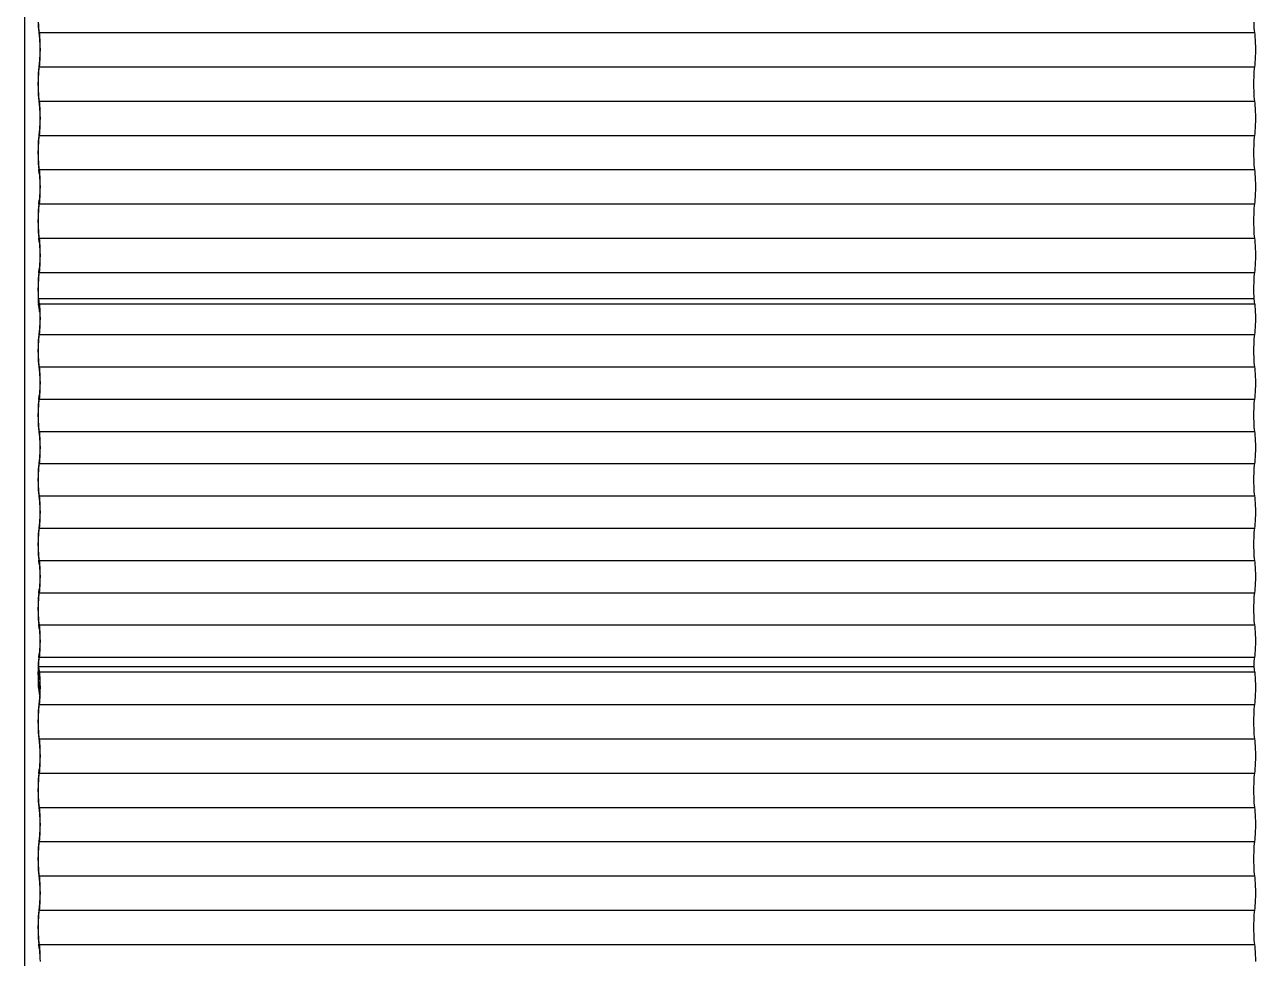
# Model space of a CAD drawing. Header units: millimetres. Extents: x 5512 to 5596, y 903 to 1082.
# Drawn here: x 5562 to 5567.58, y 975.81 to 980.04 of the extents above; entities that cross this region are included whole.
import ezdxf

# ---------------------------------------------------------------- set-up
doc = ezdxf.new("R2010")
doc.units = ezdxf.units.MM
doc.layers.add('0-COTAS', color=8, linetype='Continuous')

msp = doc.modelspace()

# ---------------------------------------------------------------- linework, layer by layer
at = {"layer": '0-COTAS'}
for p, q in [((5561.9997, 996.7875), (5561.9997, 973.0743)), ((5562.0609, 980.0506), (5562.0615, 980.0349)), ((5562.0618, 980.054), (5562.0624, 980.0399)), ((5567.576, 980.054), (5567.5766, 980.0399)), ((5562.0615, 980.0349), (5562.0625, 980.0206)), ((5562.0624, 980.0399), (5562.0632, 980.0271)), ((5562.0625, 980.0206), (5562.0636, 980.0082)), ((5562.0632, 980.0271), (5562.0642, 980.0159)), ((5562.0636, 980.0082), (5562.0659, 979.9897)), ((5562.0642, 980.0159), (5562.0654, 980.0066)), ((5562.0654, 980.0066), (5567.5796, 980.0066)), ((5562.0654, 980.0066), (5562.0666, 979.9974)), ((5562.0666, 979.9974), (5562.0676, 979.9862)), ((5567.5766, 980.0399), (5567.5774, 980.0271)), ((5567.5774, 980.0271), (5567.5784, 980.0159)), ((5567.5784, 980.0159), (5567.5796, 980.0066)), ((5567.5796, 980.0066), (5567.5808, 979.9974)), ((5567.5808, 979.9974), (5567.5818, 979.9862)), ((5562.0659, 979.9897), (5562.0668, 979.9797)), ((5562.0668, 979.9797), (5562.0676, 979.9684)), ((5562.0676, 979.9862), (5562.0684, 979.9734)), ((5562.0676, 979.9684), (5562.0681, 979.9558)), ((5562.0681, 979.9558), (5562.0684, 979.9426)), ((5562.0684, 979.9734), (5562.069, 979.9593)), ((5562.0684, 979.9426), (5562.0685, 979.9289)), ((5562.069, 979.9593), (5562.0694, 979.9443)), ((5562.0694, 979.9443), (5562.0695, 979.9289)), ((5567.5818, 979.9862), (5567.5826, 979.9734)), ((5567.5826, 979.9734), (5567.5832, 979.9593)), ((5567.5832, 979.9593), (5567.5836, 979.9443)), ((5567.5836, 979.9443), (5567.5837, 979.9289)), ((5562.0676, 979.8894), (5562.0668, 979.878)), ((5562.0681, 979.9019), (5562.0676, 979.8894)), ((5562.0684, 979.8844), (5562.0676, 979.8716)), ((5562.0684, 979.9152), (5562.0681, 979.9019)), ((5562.0685, 979.9289), (5562.0684, 979.9152)), ((5562.069, 979.8985), (5562.0684, 979.8844)), ((5562.0694, 979.9135), (5562.069, 979.8985)), ((5562.0695, 979.9289), (5562.0694, 979.9135)), ((5567.5826, 979.8844), (5567.5818, 979.8716)), ((5567.5832, 979.8985), (5567.5826, 979.8844)), ((5567.5836, 979.9135), (5567.5832, 979.8985)), ((5567.5837, 979.9289), (5567.5836, 979.9135)), ((5562.0625, 979.8371), (5562.0615, 979.8229)), ((5562.0632, 979.8307), (5562.0624, 979.8179)), ((5562.0636, 979.8496), (5562.0625, 979.8371)), ((5562.0642, 979.8419), (5562.0632, 979.8307)), ((5562.0659, 979.8681), (5562.0636, 979.8496)), ((5562.0654, 979.8511), (5562.0642, 979.8419)), ((5562.0666, 979.8604), (5562.0654, 979.8511)), ((5562.0654, 979.8511), (5567.5796, 979.8511)), ((5562.0668, 979.878), (5562.0659, 979.8681)), ((5562.0676, 979.8716), (5562.0666, 979.8604)), ((5567.5774, 979.8307), (5567.5766, 979.8179)), ((5567.5784, 979.8419), (5567.5774, 979.8307)), ((5567.5796, 979.8511), (5567.5784, 979.8419)), ((5567.5808, 979.8604), (5567.5796, 979.8511)), ((5567.5818, 979.8716), (5567.5808, 979.8604)), ((5562.0605, 979.7905), (5562.0603, 979.7734)), ((5562.0603, 979.7734), (5562.0605, 979.7562)), ((5562.0609, 979.8072), (5562.0605, 979.7905)), ((5562.0615, 979.8229), (5562.0609, 979.8072)), ((5562.0614, 979.7888), (5562.0613, 979.7734)), ((5562.0613, 979.7734), (5562.0614, 979.758)), ((5562.0618, 979.8038), (5562.0614, 979.7888)), ((5562.0624, 979.8179), (5562.0618, 979.8038)), ((5567.5756, 979.7888), (5567.5755, 979.7734)), ((5567.5755, 979.7734), (5567.5756, 979.758)), ((5567.576, 979.8038), (5567.5756, 979.7888)), ((5567.5766, 979.8179), (5567.576, 979.8038)), ((5562.0605, 979.7562), (5562.0609, 979.7396)), ((5562.0609, 979.7396), (5562.0615, 979.7239)), ((5562.0614, 979.758), (5562.0618, 979.743)), ((5562.0615, 979.7239), (5562.0625, 979.7096)), ((5562.0618, 979.743), (5562.0624, 979.7289)), ((5562.0624, 979.7289), (5562.0632, 979.7161)), ((5562.0632, 979.7161), (5562.0642, 979.7049)), ((5567.5756, 979.758), (5567.576, 979.743)), ((5567.576, 979.743), (5567.5766, 979.7289)), ((5567.5766, 979.7289), (5567.5774, 979.7161)), ((5567.5774, 979.7161), (5567.5784, 979.7049)), ((5562.0625, 979.7096), (5562.0636, 979.6972)), ((5562.0636, 979.6972), (5562.0659, 979.6787)), ((5562.0642, 979.7049), (5562.0654, 979.6956)), ((5562.0654, 979.6956), (5567.5796, 979.6956)), ((5562.0654, 979.6956), (5562.0666, 979.6864)), ((5562.0659, 979.6787), (5562.0668, 979.6687)), ((5562.0666, 979.6864), (5562.0676, 979.6752)), ((5562.0668, 979.6687), (5562.0676, 979.6573)), ((5562.0676, 979.6752), (5562.0684, 979.6623)), ((5562.0676, 979.6573), (5562.0681, 979.6448)), ((5562.0684, 979.6623), (5562.069, 979.6482)), ((5567.5784, 979.7049), (5567.5796, 979.6956)), ((5567.5796, 979.6956), (5567.5808, 979.6864)), ((5567.5808, 979.6864), (5567.5818, 979.6752)), ((5567.5818, 979.6752), (5567.5826, 979.6623)), ((5567.5826, 979.6623), (5567.5832, 979.6482)), ((5562.0681, 979.6448), (5562.0684, 979.6315)), ((5562.0684, 979.6042), (5562.0681, 979.5909)), ((5562.0684, 979.6315), (5562.0685, 979.6179)), ((5562.0685, 979.6179), (5562.0684, 979.6042)), ((5562.069, 979.6482), (5562.0694, 979.6333)), ((5562.0694, 979.6025), (5562.069, 979.5875)), ((5562.0694, 979.6333), (5562.0695, 979.6179)), ((5562.0695, 979.6179), (5562.0694, 979.6025)), ((5567.5832, 979.6482), (5567.5836, 979.6333)), ((5567.5836, 979.6025), (5567.5832, 979.5875)), ((5567.5836, 979.6333), (5567.5837, 979.6179)), ((5567.5837, 979.6179), (5567.5836, 979.6025)), ((5562.0659, 979.5571), (5562.0636, 979.5386)), ((5562.0666, 979.5494), (5562.0654, 979.5401)), ((5562.0668, 979.567), (5562.0659, 979.5571)), ((5562.0676, 979.5606), (5562.0666, 979.5494)), ((5562.0676, 979.5784), (5562.0668, 979.567)), ((5562.0681, 979.5909), (5562.0676, 979.5784)), ((5562.0684, 979.5734), (5562.0676, 979.5606)), ((5562.069, 979.5875), (5562.0684, 979.5734)), ((5567.5808, 979.5494), (5567.5796, 979.5401)), ((5567.5818, 979.5606), (5567.5808, 979.5494)), ((5567.5826, 979.5734), (5567.5818, 979.5606)), ((5567.5832, 979.5875), (5567.5826, 979.5734)), ((5562.0609, 979.4961), (5562.0605, 979.4795)), ((5562.0615, 979.5118), (5562.0609, 979.4961)), ((5562.0618, 979.4927), (5562.0614, 979.4778)), ((5562.0625, 979.5261), (5562.0615, 979.5118)), ((5562.0624, 979.5068), (5562.0618, 979.4927)), ((5562.0632, 979.5197), (5562.0624, 979.5068)), ((5562.0636, 979.5386), (5562.0625, 979.5261)), ((5562.0642, 979.5309), (5562.0632, 979.5197)), ((5562.0654, 979.5401), (5562.0642, 979.5309)), ((5562.0654, 979.5401), (5567.5796, 979.5401)), ((5567.576, 979.4927), (5567.5756, 979.4778)), ((5567.5766, 979.5068), (5567.576, 979.4927)), ((5567.5774, 979.5197), (5567.5766, 979.5068)), ((5567.5784, 979.5309), (5567.5774, 979.5197)), ((5567.5796, 979.5401), (5567.5784, 979.5309)), ((5562.0605, 979.4795), (5562.0603, 979.4624)), ((5562.0603, 979.4624), (5562.0605, 979.4452)), ((5562.0605, 979.4452), (5562.0609, 979.4286)), ((5562.0614, 979.4778), (5562.0613, 979.4624)), ((5562.0613, 979.4624), (5562.0614, 979.4469)), ((5562.0614, 979.4469), (5562.0618, 979.432)), ((5567.5756, 979.4778), (5567.5755, 979.4624)), ((5567.5755, 979.4624), (5567.5756, 979.4469)), ((5567.5756, 979.4469), (5567.576, 979.432)), ((5562.0609, 979.4286), (5562.0615, 979.4129)), ((5562.0615, 979.4129), (5562.0625, 979.3986)), ((5562.0618, 979.432), (5562.0624, 979.4179)), ((5562.0624, 979.4179), (5562.0632, 979.405)), ((5562.0625, 979.3986), (5562.0636, 979.3861)), ((5562.0632, 979.405), (5562.0642, 979.3938)), ((5562.0659, 979.3676), (5562.0636, 979.3861)), ((5562.0642, 979.3938), (5562.0654, 979.3846)), ((5562.0654, 979.3846), (5567.5796, 979.3846)), ((5562.0654, 979.3846), (5562.0666, 979.3754)), ((5567.576, 979.432), (5567.5766, 979.4179)), ((5567.5766, 979.4179), (5567.5774, 979.405)), ((5567.5774, 979.405), (5567.5784, 979.3938)), ((5567.5784, 979.3938), (5567.5796, 979.3846)), ((5567.5796, 979.3846), (5567.5808, 979.3754)), ((5562.0659, 979.3676), (5562.0668, 979.3577)), ((5562.0666, 979.3754), (5562.0676, 979.3642)), ((5562.0668, 979.3577), (5562.0676, 979.3463)), ((5562.0676, 979.3642), (5562.0684, 979.3513)), ((5562.0676, 979.3463), (5562.0681, 979.3338)), ((5562.0681, 979.3338), (5562.0684, 979.3205)), ((5562.0684, 979.3513), (5562.069, 979.3372)), ((5562.069, 979.3372), (5562.0694, 979.3222)), ((5562.0694, 979.3222), (5562.0695, 979.3068)), ((5567.5808, 979.3754), (5567.5818, 979.3642)), ((5567.5818, 979.3642), (5567.5826, 979.3513)), ((5567.5826, 979.3513), (5567.5832, 979.3372)), ((5567.5832, 979.3372), (5567.5836, 979.3222)), ((5567.5836, 979.3222), (5567.5837, 979.3068)), ((5562.0676, 979.2674), (5562.0668, 979.256)), ((5562.0681, 979.2799), (5562.0676, 979.2674)), ((5562.0684, 979.2932), (5562.0681, 979.2799)), ((5562.0684, 979.3205), (5562.0685, 979.3068)), ((5562.0685, 979.3068), (5562.0684, 979.2932)), ((5562.069, 979.2765), (5562.0684, 979.2624)), ((5562.0694, 979.2914), (5562.069, 979.2765)), ((5562.0695, 979.3068), (5562.0694, 979.2914)), ((5567.5832, 979.2765), (5567.5826, 979.2624)), ((5567.5836, 979.2914), (5567.5832, 979.2765)), ((5567.5837, 979.3068), (5567.5836, 979.2914)), ((5562.0625, 979.2151), (5562.0615, 979.2008)), ((5562.0636, 979.2276), (5562.0625, 979.2151)), ((5562.0642, 979.2198), (5562.0632, 979.2086)), ((5562.0636, 979.2276), (5562.0659, 979.2461)), ((5562.0654, 979.2291), (5562.0642, 979.2198)), ((5562.0666, 979.2383), (5562.0654, 979.2291)), ((5562.0654, 979.2291), (5567.5796, 979.2291)), ((5562.0668, 979.256), (5562.0659, 979.2461)), ((5562.0676, 979.2495), (5562.0666, 979.2383)), ((5562.0684, 979.2624), (5562.0676, 979.2495)), ((5567.5784, 979.2198), (5567.5774, 979.2086)), ((5567.5796, 979.2291), (5567.5784, 979.2198)), ((5567.5808, 979.2383), (5567.5796, 979.2291)), ((5567.5818, 979.2495), (5567.5808, 979.2383)), ((5567.5826, 979.2624), (5567.5818, 979.2495)), ((5562.0605, 979.1685), (5562.0603, 979.1513)), ((5562.0609, 979.1851), (5562.0605, 979.1685)), ((5562.0615, 979.2008), (5562.0609, 979.1851)), ((5562.0614, 979.1667), (5562.0613, 979.1513)), ((5562.0618, 979.1817), (5562.0614, 979.1667)), ((5562.0624, 979.1958), (5562.0618, 979.1817)), ((5562.0632, 979.2086), (5562.0624, 979.1958)), ((5567.5756, 979.1667), (5567.5755, 979.1513)), ((5567.576, 979.1817), (5567.5756, 979.1667)), ((5567.5766, 979.1958), (5567.576, 979.1817)), ((5567.5774, 979.2086), (5567.5766, 979.1958)), ((5562.0603, 979.1513), (5562.0605, 979.1342)), ((5562.0605, 979.1342), (5562.0609, 979.1175)), ((5562.0609, 979.1175), (5562.0615, 979.1018)), ((5562.0613, 979.1513), (5562.0614, 979.1359)), ((5562.0614, 979.1359), (5562.0618, 979.121)), ((5562.0615, 979.1018), (5562.0625, 979.0876)), ((5562.0618, 979.121), (5562.0624, 979.1069)), ((5562.0624, 979.1069), (5562.0632, 979.094)), ((5567.5755, 979.1513), (5567.5756, 979.1359)), ((5567.5756, 979.1359), (5567.576, 979.121)), ((5567.576, 979.121), (5567.5766, 979.1069)), ((5567.5766, 979.1069), (5567.5774, 979.094)), ((5562.0625, 979.0876), (5562.0636, 979.0751)), ((5562.0632, 979.094), (5562.0642, 979.0828)), ((5562.0659, 979.0566), (5562.0636, 979.0751)), ((5562.0642, 979.0828), (5562.0654, 979.0736)), ((5562.0654, 979.0736), (5567.5796, 979.0736)), ((5562.0654, 979.0736), (5562.0666, 979.0643)), ((5562.0659, 979.0566), (5562.0668, 979.0467)), ((5562.0666, 979.0643), (5562.0676, 979.0531)), ((5562.0668, 979.0467), (5562.0676, 979.0353)), ((5562.0676, 979.0531), (5562.0684, 979.0403)), ((5567.5774, 979.094), (5567.5784, 979.0828)), ((5567.5784, 979.0828), (5567.5796, 979.0736)), ((5567.5796, 979.0736), (5567.5808, 979.0643)), ((5567.5808, 979.0643), (5567.5818, 979.0531)), ((5567.5818, 979.0531), (5567.5826, 979.0403)), ((5562.0676, 979.0353), (5562.0681, 979.0228)), ((5562.0681, 979.0228), (5562.0684, 979.0095)), ((5562.0684, 979.0403), (5562.069, 979.0262)), ((5562.0684, 979.0095), (5562.0685, 978.9958)), ((5562.0685, 978.9958), (5562.0684, 978.9821)), ((5562.069, 979.0262), (5562.0694, 979.0112)), ((5562.0694, 979.0112), (5562.0695, 978.9958)), ((5562.0695, 978.9958), (5562.0694, 978.9804)), ((5567.5826, 979.0403), (5567.5832, 979.0262)), ((5567.5832, 979.0262), (5567.5836, 979.0112)), ((5567.5836, 979.0112), (5567.5837, 978.9958)), ((5567.5837, 978.9958), (5567.5836, 978.9804)), ((5562.0636, 978.9165), (5562.0659, 978.935)), ((5562.0668, 978.945), (5562.0659, 978.935)), ((5562.0676, 978.9385), (5562.0666, 978.9273)), ((5562.0676, 978.9564), (5562.0668, 978.945)), ((5562.0681, 978.9689), (5562.0676, 978.9564)), ((5562.0684, 978.9513), (5562.0676, 978.9385)), ((5562.0684, 978.9821), (5562.0681, 978.9689)), ((5562.069, 978.9654), (5562.0684, 978.9513)), ((5562.0694, 978.9804), (5562.069, 978.9654)), ((5567.5818, 978.9385), (5567.5808, 978.9273)), ((5567.5826, 978.9513), (5567.5818, 978.9385)), ((5567.5832, 978.9654), (5567.5826, 978.9513)), ((5567.5836, 978.9804), (5567.5832, 978.9654)), ((5562.0615, 978.8898), (5562.0609, 978.8741)), ((5562.0625, 978.9041), (5562.0615, 978.8898)), ((5562.0624, 978.8848), (5562.0618, 978.8707)), ((5562.0632, 978.8976), (5562.0624, 978.8848)), ((5562.0636, 978.9165), (5562.0625, 978.9041)), ((5562.0642, 978.9088), (5562.0632, 978.8976)), ((5562.0654, 978.9181), (5562.0642, 978.9088)), ((5562.0666, 978.9273), (5562.0654, 978.9181)), ((5562.0654, 978.9181), (5567.5796, 978.9181)), ((5567.5766, 978.8848), (5567.576, 978.8707)), ((5567.5774, 978.8976), (5567.5766, 978.8848)), ((5567.5784, 978.9088), (5567.5774, 978.8976)), ((5567.5796, 978.9181), (5567.5784, 978.9088)), ((5567.5808, 978.9273), (5567.5796, 978.9181)), ((5562.0605, 978.8574), (5562.0603, 978.8403)), ((5562.0603, 978.8403), (5562.0605, 978.8232)), ((5562.0609, 978.8741), (5562.0605, 978.8574)), ((5562.0605, 978.8232), (5562.0609, 978.8065)), ((5562.0614, 978.8557), (5562.0613, 978.8403)), ((5562.0613, 978.8403), (5562.0614, 978.8249)), ((5562.0618, 978.8707), (5562.0614, 978.8557)), ((5562.0614, 978.8249), (5562.0618, 978.8099)), ((5567.5756, 978.8557), (5567.5755, 978.8403)), ((5567.5755, 978.8403), (5567.5756, 978.8249)), ((5567.576, 978.8707), (5567.5756, 978.8557)), ((5567.5756, 978.8249), (5567.576, 978.8099)), ((5562.0609, 978.8065), (5562.0615, 978.7908)), ((5562.0615, 978.7908), (5562.0625, 978.7765)), ((5562.0618, 978.8099), (5562.0624, 978.7958)), ((5562.0624, 978.7958), (5562.0632, 978.783)), ((5562.0636, 978.7641), (5562.0625, 978.7765)), ((5562.0642, 978.7718), (5562.0632, 978.783)), ((5562.0642, 978.7718), (5562.0636, 978.7641)), ((5562.0636, 978.7641), (5562.0649, 978.7641)), ((5562.0636, 978.7641), (5562.0657, 978.7404)), ((5562.0637, 978.7905), (5562.0643, 978.7978)), ((5562.0655, 978.7718), (5562.0637, 978.7905)), ((5562.0642, 978.7718), (5562.0655, 978.7718)), ((5562.0642, 978.7718), (5562.0649, 978.7641)), ((5562.0666, 978.7743), (5562.0643, 978.7978)), ((5567.5765, 978.7978), (5562.0643, 978.7978)), ((5562.0649, 978.7641), (5562.0665, 978.7469)), ((5562.0668, 978.7577), (5562.0655, 978.7718)), ((5567.5808, 978.7743), (5562.0666, 978.7743)), ((5562.0666, 978.7743), (5562.0676, 978.7638)), ((5567.576, 978.8099), (5567.5765, 978.7978)), ((5567.5785, 978.7978), (5567.5765, 978.7978)), ((5567.5808, 978.7743), (5567.5785, 978.7978)), ((5567.5808, 978.7743), (5567.5818, 978.7638)), ((5562.0665, 978.7469), (5562.0657, 978.7404)), ((5562.0657, 978.7404), (5562.0679, 978.7404)), ((5562.0665, 978.7469), (5562.0676, 978.7469)), ((5562.0668, 978.7577), (5562.0676, 978.747)), ((5562.0676, 978.7638), (5562.0684, 978.7517)), ((5562.0676, 978.747), (5562.0676, 978.7469)), ((5562.0676, 978.7469), (5562.0679, 978.7404)), ((5562.0679, 978.7404), (5562.0681, 978.7352)), ((5562.0681, 978.7352), (5562.0684, 978.7227)), ((5562.0684, 978.7517), (5562.069, 978.7384)), ((5562.0684, 978.7227), (5562.0685, 978.7098)), ((5562.0685, 978.7098), (5562.0684, 978.697)), ((5562.069, 978.7384), (5562.0694, 978.7243)), ((5562.0694, 978.7243), (5562.0695, 978.7098)), ((5562.0695, 978.7098), (5562.0694, 978.6953)), ((5567.5818, 978.7638), (5567.5826, 978.7517)), ((5567.5826, 978.7517), (5567.5832, 978.7384)), ((5567.5832, 978.7384), (5567.5836, 978.7243)), ((5567.5836, 978.7243), (5567.5837, 978.7098)), ((5567.5837, 978.7098), (5567.5836, 978.6953)), ((5562.0659, 978.6526), (5562.0636, 978.6352)), ((5562.0668, 978.662), (5562.0659, 978.6526)), ((5562.0676, 978.6559), (5562.0666, 978.6453)), ((5562.0676, 978.6727), (5562.0668, 978.662)), ((5562.0681, 978.6845), (5562.0676, 978.6727)), ((5562.0684, 978.668), (5562.0676, 978.6559)), ((5562.0684, 978.697), (5562.0681, 978.6845)), ((5562.069, 978.6812), (5562.0684, 978.668)), ((5562.0694, 978.6953), (5562.069, 978.6812)), ((5567.5818, 978.6559), (5567.5808, 978.6453)), ((5567.5826, 978.668), (5567.5818, 978.6559)), ((5567.5832, 978.6812), (5567.5826, 978.668)), ((5567.5836, 978.6953), (5567.5832, 978.6812)), ((5562.0615, 978.61), (5562.0609, 978.5952)), ((5562.0625, 978.6234), (5562.0615, 978.61)), ((5562.0624, 978.6053), (5562.0618, 978.592)), ((5562.0632, 978.6174), (5562.0624, 978.6053)), ((5562.0636, 978.6352), (5562.0625, 978.6234)), ((5562.0642, 978.6279), (5562.0632, 978.6174)), ((5562.0654, 978.6366), (5562.0642, 978.6279)), ((5562.0666, 978.6453), (5562.0654, 978.6366)), ((5562.0654, 978.6366), (5567.5796, 978.6366)), ((5567.5766, 978.6053), (5567.576, 978.592)), ((5567.5774, 978.6174), (5567.5766, 978.6053)), ((5567.5784, 978.6279), (5567.5774, 978.6174)), ((5567.5796, 978.6366), (5567.5784, 978.6279)), ((5567.5808, 978.6453), (5567.5796, 978.6366)), ((5562.0605, 978.5795), (5562.0603, 978.5634)), ((5562.0603, 978.5634), (5562.0605, 978.5473)), ((5562.0609, 978.5952), (5562.0605, 978.5795)), ((5562.0605, 978.5473), (5562.0609, 978.5316)), ((5562.0614, 978.5779), (5562.0613, 978.5634)), ((5562.0613, 978.5634), (5562.0614, 978.5489)), ((5562.0618, 978.592), (5562.0614, 978.5779)), ((5562.0614, 978.5489), (5562.0618, 978.5348)), ((5567.5756, 978.5779), (5567.5755, 978.5634)), ((5567.5755, 978.5634), (5567.5756, 978.5489)), ((5567.576, 978.592), (5567.5756, 978.5779)), ((5567.5756, 978.5489), (5567.576, 978.5348)), ((5562.0609, 978.5316), (5562.0615, 978.5168)), ((5562.0615, 978.5168), (5562.0625, 978.5034)), ((5562.0618, 978.5348), (5562.0624, 978.5215)), ((5562.0624, 978.5215), (5562.0632, 978.5094)), ((5562.0625, 978.5034), (5562.0636, 978.4916)), ((5562.0632, 978.5094), (5562.0642, 978.4989)), ((5562.0636, 978.4916), (5562.0659, 978.4742)), ((5562.0642, 978.4989), (5562.0654, 978.4902)), ((5562.0654, 978.4902), (5562.0666, 978.4815)), ((5562.0654, 978.4902), (5567.5796, 978.4902)), ((5567.576, 978.5348), (5567.5766, 978.5215)), ((5567.5766, 978.5215), (5567.5774, 978.5094)), ((5567.5774, 978.5094), (5567.5784, 978.4989)), ((5567.5784, 978.4989), (5567.5796, 978.4902)), ((5567.5796, 978.4902), (5567.5808, 978.4815)), ((5562.0659, 978.4742), (5562.0668, 978.4649)), ((5562.0666, 978.4815), (5562.0676, 978.4709)), ((5562.0668, 978.4649), (5562.0676, 978.4541)), ((5562.0676, 978.4709), (5562.0684, 978.4589)), ((5562.0676, 978.4541), (5562.0681, 978.4424)), ((5562.0681, 978.4424), (5562.0684, 978.4298)), ((5562.0684, 978.4589), (5562.069, 978.4456)), ((5562.0684, 978.4298), (5562.0685, 978.417)), ((5562.069, 978.4456), (5562.0694, 978.4315)), ((5562.0694, 978.4315), (5562.0695, 978.417)), ((5567.5808, 978.4815), (5567.5818, 978.4709)), ((5567.5818, 978.4709), (5567.5826, 978.4589)), ((5567.5826, 978.4589), (5567.5832, 978.4456)), ((5567.5832, 978.4456), (5567.5836, 978.4315)), ((5567.5836, 978.4315), (5567.5837, 978.417)), ((5562.0676, 978.3798), (5562.0668, 978.3691)), ((5562.0681, 978.3916), (5562.0676, 978.3798)), ((5562.0684, 978.3751), (5562.0676, 978.363)), ((5562.0684, 978.4041), (5562.0681, 978.3916)), ((5562.0685, 978.417), (5562.0684, 978.4041)), ((5562.069, 978.3884), (5562.0684, 978.3751)), ((5562.0694, 978.4025), (5562.069, 978.3884)), ((5562.0695, 978.417), (5562.0694, 978.4025)), ((5567.5826, 978.3751), (5567.5818, 978.363)), ((5567.5832, 978.3884), (5567.5826, 978.3751)), ((5567.5836, 978.4025), (5567.5832, 978.3884)), ((5567.5837, 978.417), (5567.5836, 978.4025)), ((5562.0615, 978.3171), (5562.0609, 978.3024)), ((5562.0625, 978.3306), (5562.0615, 978.3171)), ((5562.0632, 978.3245), (5562.0624, 978.3124)), ((5562.0636, 978.3423), (5562.0625, 978.3306)), ((5562.0642, 978.3351), (5562.0632, 978.3245)), ((5562.0636, 978.3423), (5562.0659, 978.3597)), ((5562.0654, 978.3438), (5562.0642, 978.3351)), ((5562.0666, 978.3525), (5562.0654, 978.3438)), ((5562.0654, 978.3438), (5567.5796, 978.3438)), ((5562.0668, 978.3691), (5562.0659, 978.3597)), ((5562.0676, 978.363), (5562.0666, 978.3525)), ((5567.5774, 978.3245), (5567.5766, 978.3124)), ((5567.5784, 978.3351), (5567.5774, 978.3245)), ((5567.5796, 978.3438), (5567.5784, 978.3351)), ((5567.5808, 978.3525), (5567.5796, 978.3438)), ((5567.5818, 978.363), (5567.5808, 978.3525)), ((5562.0605, 978.2867), (5562.0603, 978.2705)), ((5562.0603, 978.2705), (5562.0605, 978.2544)), ((5562.0609, 978.3024), (5562.0605, 978.2867)), ((5562.0614, 978.2851), (5562.0613, 978.2705)), ((5562.0613, 978.2705), (5562.0614, 978.256)), ((5562.0618, 978.2991), (5562.0614, 978.2851)), ((5562.0624, 978.3124), (5562.0618, 978.2991)), ((5567.5756, 978.2851), (5567.5755, 978.2705)), ((5567.5755, 978.2705), (5567.5756, 978.256)), ((5567.576, 978.2991), (5567.5756, 978.2851)), ((5567.5766, 978.3124), (5567.576, 978.2991)), ((5562.0605, 978.2544), (5562.0609, 978.2387)), ((5562.0609, 978.2387), (5562.0615, 978.224)), ((5562.0614, 978.256), (5562.0618, 978.2419)), ((5562.0615, 978.224), (5562.0625, 978.2105)), ((5562.0618, 978.2419), (5562.0624, 978.2287)), ((5562.0624, 978.2287), (5562.0632, 978.2166)), ((5562.0625, 978.2105), (5562.0636, 978.1988)), ((5562.0632, 978.2166), (5562.0642, 978.206)), ((5562.0642, 978.206), (5562.0654, 978.1973)), ((5567.5756, 978.256), (5567.576, 978.2419)), ((5567.576, 978.2419), (5567.5766, 978.2287)), ((5567.5766, 978.2287), (5567.5774, 978.2166)), ((5567.5774, 978.2166), (5567.5784, 978.206)), ((5567.5784, 978.206), (5567.5796, 978.1973)), ((5562.0636, 978.1988), (5562.0659, 978.1814)), ((5562.0654, 978.1973), (5567.5796, 978.1973)), ((5562.0654, 978.1973), (5562.0666, 978.1886)), ((5562.0659, 978.1814), (5562.0668, 978.172)), ((5562.0666, 978.1886), (5562.0676, 978.1781)), ((5562.0668, 978.172), (5562.0676, 978.1613)), ((5562.0676, 978.1781), (5562.0684, 978.166)), ((5562.0676, 978.1613), (5562.0681, 978.1495)), ((5562.0684, 978.166), (5562.069, 978.1527)), ((5562.069, 978.1527), (5562.0694, 978.1386)), ((5567.5796, 978.1973), (5567.5808, 978.1886)), ((5567.5808, 978.1886), (5567.5818, 978.1781)), ((5567.5818, 978.1781), (5567.5826, 978.166)), ((5567.5826, 978.166), (5567.5832, 978.1527)), ((5567.5832, 978.1527), (5567.5836, 978.1386)), ((5562.0681, 978.0987), (5562.0676, 978.087)), ((5562.0681, 978.1495), (5562.0684, 978.137)), ((5562.0684, 978.1112), (5562.0681, 978.0987)), ((5562.0684, 978.137), (5562.0685, 978.1241)), ((5562.0685, 978.1241), (5562.0684, 978.1112)), ((5562.069, 978.0955), (5562.0684, 978.0822)), ((5562.0694, 978.1096), (5562.069, 978.0955)), ((5562.0694, 978.1386), (5562.0695, 978.1241)), ((5562.0695, 978.1241), (5562.0694, 978.1096)), ((5567.5832, 978.0955), (5567.5826, 978.0822)), ((5567.5836, 978.1096), (5567.5832, 978.0955)), ((5567.5836, 978.1386), (5567.5837, 978.1241)), ((5567.5837, 978.1241), (5567.5836, 978.1096)), ((5562.0636, 978.0495), (5562.0625, 978.0377)), ((5562.0642, 978.0422), (5562.0632, 978.0316)), ((5562.0659, 978.0669), (5562.0636, 978.0495)), ((5562.0654, 978.0509), (5562.0642, 978.0422)), ((5562.0666, 978.0596), (5562.0654, 978.0509)), ((5562.0654, 978.0509), (5567.5796, 978.0509)), ((5562.0668, 978.0762), (5562.0659, 978.0669)), ((5562.0676, 978.0702), (5562.0666, 978.0596)), ((5562.0676, 978.087), (5562.0668, 978.0762)), ((5562.0684, 978.0822), (5562.0676, 978.0702)), ((5567.5784, 978.0422), (5567.5774, 978.0316)), ((5567.5796, 978.0509), (5567.5784, 978.0422)), ((5567.5808, 978.0596), (5567.5796, 978.0509)), ((5567.5818, 978.0702), (5567.5808, 978.0596)), ((5567.5826, 978.0822), (5567.5818, 978.0702)), ((5562.0605, 977.9938), (5562.0603, 977.9777)), ((5562.0609, 978.0095), (5562.0605, 977.9938)), ((5562.0615, 978.0243), (5562.0609, 978.0095)), ((5562.0614, 977.9922), (5562.0613, 977.9777)), ((5562.0618, 978.0063), (5562.0614, 977.9922)), ((5562.0625, 978.0377), (5562.0615, 978.0243)), ((5562.0624, 978.0196), (5562.0618, 978.0063)), ((5562.0632, 978.0316), (5562.0624, 978.0196)), ((5567.5756, 977.9922), (5567.5755, 977.9777)), ((5567.576, 978.0063), (5567.5756, 977.9922)), ((5567.5766, 978.0196), (5567.576, 978.0063)), ((5567.5774, 978.0316), (5567.5766, 978.0196)), ((5562.0603, 977.9777), (5562.0605, 977.9615)), ((5562.0605, 977.9615), (5562.0609, 977.9459)), ((5562.0609, 977.9459), (5562.0615, 977.9311)), ((5562.0613, 977.9777), (5562.0614, 977.9632)), ((5562.0614, 977.9632), (5562.0618, 977.9491)), ((5562.0615, 977.9311), (5562.0625, 977.9176)), ((5562.0618, 977.9491), (5562.0624, 977.9358)), ((5562.0624, 977.9358), (5562.0632, 977.9237)), ((5567.5755, 977.9777), (5567.5756, 977.9632)), ((5567.5756, 977.9632), (5567.576, 977.9491)), ((5567.576, 977.9491), (5567.5766, 977.9358)), ((5567.5766, 977.9358), (5567.5774, 977.9237)), ((5562.0625, 977.9176), (5562.0636, 977.9059)), ((5562.0632, 977.9237), (5562.0642, 977.9132)), ((5562.0636, 977.9059), (5562.0659, 977.8885)), ((5562.0642, 977.9132), (5562.0654, 977.9045)), ((5562.0654, 977.9045), (5567.5796, 977.9045)), ((5562.0654, 977.9045), (5562.0666, 977.8958)), ((5562.0659, 977.8885), (5562.0668, 977.8791)), ((5562.0666, 977.8958), (5562.0676, 977.8852)), ((5562.0668, 977.8791), (5562.0676, 977.8684)), ((5562.0676, 977.8852), (5562.0684, 977.8731)), ((5562.0684, 977.8731), (5562.069, 977.8599)), ((5567.5774, 977.9237), (5567.5784, 977.9132)), ((5567.5784, 977.9132), (5567.5796, 977.9045)), ((5567.5796, 977.9045), (5567.5808, 977.8958)), ((5567.5808, 977.8958), (5567.5818, 977.8852)), ((5567.5818, 977.8852), (5567.5826, 977.8731)), ((5567.5826, 977.8731), (5567.5832, 977.8599)), ((5562.0676, 977.8684), (5562.0681, 977.8566)), ((5562.0681, 977.8566), (5562.0684, 977.8441)), ((5562.0684, 977.8184), (5562.0681, 977.8059)), ((5562.0684, 977.8441), (5562.0685, 977.8313)), ((5562.0685, 977.8313), (5562.0684, 977.8184)), ((5562.069, 977.8599), (5562.0694, 977.8458)), ((5562.0694, 977.8167), (5562.069, 977.8027)), ((5562.0694, 977.8458), (5562.0695, 977.8313)), ((5562.0695, 977.8313), (5562.0694, 977.8167)), ((5567.5832, 977.8599), (5567.5836, 977.8458)), ((5567.5836, 977.8167), (5567.5832, 977.8027)), ((5567.5836, 977.8458), (5567.5837, 977.8313)), ((5567.5837, 977.8313), (5567.5836, 977.8167)), ((5562.0659, 977.774), (5562.0636, 977.7566)), ((5562.0666, 977.7667), (5562.0654, 977.758)), ((5562.0668, 977.7834), (5562.0659, 977.774)), ((5562.0676, 977.7773), (5562.0666, 977.7667)), ((5562.0676, 977.7941), (5562.0668, 977.7834)), ((5562.0681, 977.8059), (5562.0676, 977.7941)), ((5562.0684, 977.7894), (5562.0676, 977.7773)), ((5562.069, 977.8027), (5562.0684, 977.7894)), ((5567.5808, 977.7667), (5567.5796, 977.758)), ((5567.5818, 977.7773), (5567.5808, 977.7667)), ((5567.5826, 977.7894), (5567.5818, 977.7773)), ((5567.5832, 977.8027), (5567.5826, 977.7894)), ((5562.0609, 977.7166), (5562.0605, 977.701)), ((5562.0615, 977.7314), (5562.0609, 977.7166)), ((5562.0618, 977.7134), (5562.0614, 977.6993)), ((5562.0625, 977.7449), (5562.0615, 977.7314)), ((5562.0624, 977.7267), (5562.0618, 977.7134)), ((5562.0632, 977.7388), (5562.0624, 977.7267)), ((5562.0636, 977.7566), (5562.0625, 977.7449)), ((5562.0642, 977.7493), (5562.0632, 977.7388)), ((5562.0654, 977.758), (5562.0642, 977.7493)), ((5562.0654, 977.758), (5567.5796, 977.758)), ((5567.576, 977.7134), (5567.5756, 977.6993)), ((5567.5766, 977.7267), (5567.576, 977.7134)), ((5567.5774, 977.7388), (5567.5766, 977.7267)), ((5567.5784, 977.7493), (5567.5774, 977.7388)), ((5567.5796, 977.758), (5567.5784, 977.7493)), ((5562.0605, 977.701), (5562.0603, 977.6848)), ((5562.0603, 977.6848), (5562.0605, 977.6687)), ((5562.0605, 977.6687), (5562.0609, 977.653)), ((5562.0609, 977.653), (5562.0615, 977.6382)), ((5562.0614, 977.6993), (5562.0613, 977.6848)), ((5562.0613, 977.6848), (5562.0614, 977.6703)), ((5562.0614, 977.6703), (5562.0618, 977.6562)), ((5562.0618, 977.6562), (5562.0624, 977.6429)), ((5567.5756, 977.6993), (5567.5755, 977.6848)), ((5567.5755, 977.6848), (5567.5756, 977.6703)), ((5567.5756, 977.6703), (5567.576, 977.6562)), ((5567.576, 977.6562), (5567.5766, 977.6429)), ((5562.0615, 977.6382), (5562.0625, 977.6248)), ((5562.0624, 977.6429), (5562.0632, 977.6309)), ((5562.0625, 977.6248), (5562.0636, 977.6131)), ((5562.0632, 977.6309), (5562.0642, 977.6203)), ((5562.0659, 977.5956), (5562.0636, 977.6131)), ((5562.0642, 977.6203), (5562.0654, 977.6116)), ((5562.0654, 977.6116), (5567.5796, 977.6116)), ((5562.0654, 977.6116), (5562.0666, 977.6029)), ((5562.0659, 977.5956), (5562.0668, 977.5863)), ((5562.0666, 977.6029), (5562.0676, 977.5924)), ((5562.0676, 977.5924), (5562.0684, 977.5803)), ((5567.5766, 977.6429), (5567.5774, 977.6309)), ((5567.5774, 977.6309), (5567.5784, 977.6203)), ((5567.5784, 977.6203), (5567.5796, 977.6116)), ((5567.5796, 977.6116), (5567.5808, 977.6029)), ((5567.5808, 977.6029), (5567.5818, 977.5924)), ((5567.5818, 977.5924), (5567.5826, 977.5803)), ((5562.0668, 977.5863), (5562.0676, 977.5756)), ((5562.0676, 977.5756), (5562.0681, 977.5638)), ((5562.0681, 977.5638), (5562.0684, 977.5513)), ((5562.0684, 977.5803), (5562.069, 977.567)), ((5562.0684, 977.5513), (5562.0685, 977.5384)), ((5562.0685, 977.5384), (5562.0684, 977.5255)), ((5562.069, 977.567), (5562.0694, 977.5529)), ((5562.0694, 977.5529), (5562.0695, 977.5384)), ((5562.0695, 977.5384), (5562.0694, 977.5239)), ((5567.5826, 977.5803), (5567.5832, 977.567)), ((5567.5832, 977.567), (5567.5836, 977.5529)), ((5567.5836, 977.5529), (5567.5837, 977.5384)), ((5567.5837, 977.5384), (5567.5836, 977.5239)), ((5562.0636, 977.4637), (5562.0659, 977.4812)), ((5562.0668, 977.4905), (5562.0659, 977.4812)), ((5562.0676, 977.4844), (5562.0666, 977.4739)), ((5562.0676, 977.5012), (5562.0668, 977.4905)), ((5562.0681, 977.513), (5562.0676, 977.5012)), ((5562.0684, 977.4965), (5562.0676, 977.4844)), ((5562.0684, 977.5255), (5562.0681, 977.513)), ((5562.069, 977.5098), (5562.0684, 977.4965)), ((5562.0694, 977.5239), (5562.069, 977.5098)), ((5567.5818, 977.4844), (5567.5808, 977.4739)), ((5567.5826, 977.4965), (5567.5818, 977.4844)), ((5567.5832, 977.5098), (5567.5826, 977.4965)), ((5567.5836, 977.5239), (5567.5832, 977.5098)), ((5562.0609, 977.4238), (5562.0605, 977.4081)), ((5562.0615, 977.4386), (5562.0609, 977.4238)), ((5562.0625, 977.452), (5562.0615, 977.4386)), ((5562.0624, 977.4338), (5562.0618, 977.4206)), ((5562.0632, 977.4459), (5562.0624, 977.4338)), ((5562.0636, 977.4637), (5562.0625, 977.452)), ((5562.0642, 977.4565), (5562.0632, 977.4459)), ((5562.0654, 977.4652), (5562.0642, 977.4565)), ((5562.0666, 977.4739), (5562.0654, 977.4652)), ((5562.0654, 977.4652), (5567.5796, 977.4652)), ((5567.5766, 977.4338), (5567.576, 977.4206)), ((5567.5774, 977.4459), (5567.5766, 977.4338)), ((5567.5784, 977.4565), (5567.5774, 977.4459)), ((5567.5796, 977.4652), (5567.5784, 977.4565)), ((5567.5808, 977.4739), (5567.5796, 977.4652)), ((5562.0605, 977.4081), (5562.0603, 977.392)), ((5562.0603, 977.392), (5562.0605, 977.3758)), ((5562.0605, 977.3758), (5562.0609, 977.3601)), ((5562.0614, 977.4065), (5562.0613, 977.392)), ((5562.0613, 977.392), (5562.0614, 977.3775)), ((5562.0618, 977.4206), (5562.0614, 977.4065)), ((5562.0614, 977.3775), (5562.0618, 977.3634)), ((5567.5756, 977.4065), (5567.5755, 977.392)), ((5567.5755, 977.392), (5567.5756, 977.3775)), ((5567.576, 977.4206), (5567.5756, 977.4065)), ((5567.5756, 977.3775), (5567.576, 977.3634)), ((5562.0609, 977.3601), (5562.0615, 977.3454)), ((5562.0615, 977.3454), (5562.0625, 977.3319)), ((5562.0618, 977.3634), (5562.0624, 977.3501)), ((5562.0624, 977.3501), (5562.0632, 977.338)), ((5562.0625, 977.3319), (5562.0636, 977.3202)), ((5562.0632, 977.338), (5562.0642, 977.3275)), ((5562.0659, 977.3028), (5562.0636, 977.3202)), ((5562.0642, 977.3275), (5562.0654, 977.3188)), ((5562.0654, 977.3188), (5567.5796, 977.3188)), ((5562.0654, 977.3188), (5562.0666, 977.31)), ((5567.576, 977.3634), (5567.5766, 977.3501)), ((5567.5766, 977.3501), (5567.5774, 977.338)), ((5567.5774, 977.338), (5567.5784, 977.3275)), ((5567.5784, 977.3275), (5567.5796, 977.3188)), ((5567.5796, 977.3188), (5567.5808, 977.31)), ((5562.0659, 977.3028), (5562.0668, 977.2934)), ((5562.0666, 977.31), (5562.0676, 977.2995)), ((5562.0668, 977.2934), (5562.0676, 977.2827)), ((5562.0676, 977.2995), (5562.0684, 977.2874)), ((5562.0676, 977.2827), (5562.0681, 977.2709)), ((5562.0681, 977.2709), (5562.0684, 977.2584)), ((5562.0684, 977.2874), (5562.069, 977.2741)), ((5562.0684, 977.2584), (5562.0685, 977.2455)), ((5562.069, 977.2741), (5562.0694, 977.26)), ((5562.0694, 977.26), (5562.0695, 977.2455)), ((5567.5808, 977.31), (5567.5818, 977.2995)), ((5567.5818, 977.2995), (5567.5826, 977.2874)), ((5567.5826, 977.2874), (5567.5832, 977.2741)), ((5567.5832, 977.2741), (5567.5836, 977.26)), ((5567.5836, 977.26), (5567.5837, 977.2455)), ((5562.0676, 977.2084), (5562.0668, 977.1977)), ((5562.0681, 977.2202), (5562.0676, 977.2084)), ((5562.0684, 977.2037), (5562.0676, 977.1916)), ((5562.0684, 977.2327), (5562.0681, 977.2202)), ((5562.0685, 977.2455), (5562.0684, 977.2327)), ((5562.069, 977.2169), (5562.0684, 977.2037)), ((5562.0694, 977.231), (5562.069, 977.2169)), ((5562.0695, 977.2455), (5562.0694, 977.231)), ((5567.5826, 977.2037), (5567.5818, 977.1916)), ((5567.5832, 977.2169), (5567.5826, 977.2037)), ((5567.5836, 977.231), (5567.5832, 977.2169)), ((5567.5837, 977.2455), (5567.5836, 977.231)), ((5562.0615, 977.1457), (5562.0609, 977.1309)), ((5562.0625, 977.1591), (5562.0615, 977.1457)), ((5562.0632, 977.1531), (5562.0624, 977.141)), ((5562.0636, 977.1709), (5562.0625, 977.1591)), ((5562.0642, 977.1636), (5562.0632, 977.1531)), ((5562.0636, 977.1709), (5562.0659, 977.1883)), ((5562.0654, 977.1723), (5562.0642, 977.1636)), ((5562.0666, 977.181), (5562.0654, 977.1723)), ((5562.0654, 977.1723), (5567.5796, 977.1723)), ((5562.0668, 977.1977), (5562.0659, 977.1883)), ((5562.0676, 977.1916), (5562.0666, 977.181)), ((5567.5774, 977.1531), (5567.5766, 977.141)), ((5567.5784, 977.1636), (5567.5774, 977.1531)), ((5567.5796, 977.1723), (5567.5784, 977.1636)), ((5567.5808, 977.181), (5567.5796, 977.1723)), ((5567.5818, 977.1916), (5567.5808, 977.181)), ((5562.0605, 977.1152), (5562.0603, 977.0991)), ((5562.0603, 977.0991), (5562.0605, 977.083)), ((5562.0609, 977.1309), (5562.0605, 977.1152)), ((5562.0614, 977.1136), (5562.0613, 977.0991)), ((5562.0613, 977.0991), (5562.0614, 977.0846)), ((5562.0618, 977.1277), (5562.0614, 977.1136)), ((5562.0624, 977.141), (5562.0618, 977.1277)), ((5562.0637, 977.1213), (5562.0643, 977.129)), ((5562.0637, 977.1213), (5562.0668, 977.0864)), ((5562.0666, 977.1041), (5562.0643, 977.129)), ((5567.576, 977.129), (5562.0643, 977.129)), ((5567.5808, 977.1041), (5562.0666, 977.1041)), ((5562.0666, 977.1041), (5562.0676, 977.0929)), ((5562.0676, 977.0929), (5562.0684, 977.08)), ((5567.5766, 977.141), (5567.576, 977.129)), ((5567.5785, 977.129), (5567.576, 977.129)), ((5567.5808, 977.1041), (5567.5785, 977.129)), ((5567.5808, 977.1041), (5567.5818, 977.0929)), ((5567.5818, 977.0929), (5567.5826, 977.08)), ((5562.0605, 977.083), (5562.0609, 977.0673)), ((5562.0609, 977.0673), (5562.0615, 977.0525)), ((5562.0614, 977.0846), (5562.0618, 977.0705)), ((5562.0615, 977.0525), (5562.0625, 977.0391)), ((5562.0618, 977.0705), (5562.0624, 977.0572)), ((5562.0624, 977.0572), (5562.0632, 977.0451)), ((5562.0636, 977.0273), (5562.0625, 977.0391)), ((5562.0642, 977.0346), (5562.0632, 977.0451)), ((5562.0642, 977.0346), (5562.0636, 977.0273)), ((5562.0642, 977.0346), (5562.0685, 977.0346)), ((5562.0642, 977.0346), (5562.0649, 977.0273)), ((5562.0668, 977.0864), (5562.0676, 977.075)), ((5562.0676, 977.075), (5562.0681, 977.0625)), ((5562.0681, 977.0625), (5562.0684, 977.0492)), ((5562.0684, 977.08), (5562.069, 977.0659)), ((5562.0684, 977.0492), (5562.0685, 977.0356)), ((5562.0685, 977.0346), (5562.0684, 977.0219)), ((5562.0685, 977.0356), (5562.0685, 977.0346)), ((5562.069, 977.0659), (5562.0694, 977.051)), ((5562.0694, 977.051), (5562.0695, 977.0356)), ((5562.0695, 977.0356), (5562.0694, 977.0202)), ((5567.5826, 977.08), (5567.5832, 977.0659)), ((5567.5832, 977.0659), (5567.5836, 977.051)), ((5567.5836, 977.051), (5567.5837, 977.0356)), ((5567.5837, 977.0356), (5567.5836, 977.0202)), ((5562.0636, 977.0273), (5562.0649, 977.0273)), ((5562.0636, 977.0273), (5562.0657, 977.005)), ((5562.0649, 977.0273), (5562.0665, 977.0111)), ((5562.0665, 977.0111), (5562.0657, 977.005)), ((5562.0657, 977.005), (5562.068, 977.005)), ((5562.0668, 976.9847), (5562.0659, 976.9748)), ((5562.0665, 977.0111), (5562.0682, 977.0111)), ((5562.0676, 976.9783), (5562.0666, 976.9671)), ((5562.0676, 976.9961), (5562.0668, 976.9847)), ((5562.068, 977.005), (5562.0676, 976.9961)), ((5562.0684, 976.9911), (5562.0676, 976.9783)), ((5562.0681, 977.0086), (5562.068, 977.005)), ((5562.0682, 977.0111), (5562.0681, 977.0086)), ((5562.0684, 977.0219), (5562.0682, 977.0111)), ((5562.069, 977.0052), (5562.0684, 976.9911)), ((5562.0694, 977.0202), (5562.069, 977.0052)), ((5567.5818, 976.9783), (5567.5808, 976.9671)), ((5567.5826, 976.9911), (5567.5818, 976.9783)), ((5567.5832, 977.0052), (5567.5826, 976.9911)), ((5567.5836, 977.0202), (5567.5832, 977.0052)), ((5562.0615, 976.9295), (5562.0609, 976.9138)), ((5562.0625, 976.9438), (5562.0615, 976.9295)), ((5562.0624, 976.9245), (5562.0618, 976.9104)), ((5562.0632, 976.9374), (5562.0624, 976.9245)), ((5562.0636, 976.9563), (5562.0625, 976.9438)), ((5562.0642, 976.9486), (5562.0632, 976.9374)), ((5562.0659, 976.9748), (5562.0636, 976.9563)), ((5562.0654, 976.9578), (5562.0642, 976.9486)), ((5562.0666, 976.9671), (5562.0654, 976.9578)), ((5562.0654, 976.9578), (5567.5796, 976.9578)), ((5567.5766, 976.9245), (5567.576, 976.9104)), ((5567.5774, 976.9374), (5567.5766, 976.9245)), ((5567.5784, 976.9486), (5567.5774, 976.9374)), ((5567.5796, 976.9578), (5567.5784, 976.9486)), ((5567.5808, 976.9671), (5567.5796, 976.9578)), ((5562.0605, 976.8972), (5562.0603, 976.8801)), ((5562.0603, 976.8801), (5562.0605, 976.8629)), ((5562.0609, 976.9138), (5562.0605, 976.8972)), ((5562.0614, 976.8955), (5562.0613, 976.8801)), ((5562.0613, 976.8801), (5562.0614, 976.8646)), ((5562.0618, 976.9104), (5562.0614, 976.8955)), ((5567.5756, 976.8955), (5567.5755, 976.8801)), ((5567.5755, 976.8801), (5567.5756, 976.8646)), ((5567.576, 976.9104), (5567.5756, 976.8955)), ((5562.0605, 976.8629), (5562.0609, 976.8463)), ((5562.0609, 976.8463), (5562.0615, 976.8306)), ((5562.0614, 976.8646), (5562.0618, 976.8497)), ((5562.0615, 976.8306), (5562.0625, 976.8163)), ((5562.0618, 976.8497), (5562.0624, 976.8356)), ((5562.0624, 976.8356), (5562.0632, 976.8227)), ((5562.0625, 976.8163), (5562.0636, 976.8038)), ((5562.0632, 976.8227), (5562.0642, 976.8115)), ((5562.0642, 976.8115), (5562.0654, 976.8023)), ((5567.5756, 976.8646), (5567.576, 976.8497)), ((5567.576, 976.8497), (5567.5766, 976.8356)), ((5567.5766, 976.8356), (5567.5774, 976.8227)), ((5567.5774, 976.8227), (5567.5784, 976.8115)), ((5567.5784, 976.8115), (5567.5796, 976.8023)), ((5562.0636, 976.8038), (5562.0659, 976.7853)), ((5562.0654, 976.8023), (5562.0666, 976.793)), ((5562.0654, 976.8023), (5567.5796, 976.8023)), ((5562.0659, 976.7853), (5562.0668, 976.7754)), ((5562.0666, 976.793), (5562.0676, 976.7818)), ((5562.0668, 976.7754), (5562.0676, 976.764)), ((5562.0676, 976.7818), (5562.0684, 976.769)), ((5562.0676, 976.764), (5562.0681, 976.7515)), ((5562.0684, 976.769), (5562.069, 976.7549)), ((5562.069, 976.7549), (5562.0694, 976.7399)), ((5567.5796, 976.8023), (5567.5808, 976.793)), ((5567.5808, 976.793), (5567.5818, 976.7818)), ((5567.5818, 976.7818), (5567.5826, 976.769)), ((5567.5826, 976.769), (5567.5832, 976.7549)), ((5567.5832, 976.7549), (5567.5836, 976.7399)), ((5562.0681, 976.7515), (5562.0684, 976.7382)), ((5562.0684, 976.7109), (5562.0681, 976.6976)), ((5562.0684, 976.7382), (5562.0685, 976.7245)), ((5562.0685, 976.7245), (5562.0684, 976.7109)), ((5562.0694, 976.7091), (5562.069, 976.6942)), ((5562.0694, 976.7399), (5562.0695, 976.7245)), ((5562.0695, 976.7245), (5562.0694, 976.7091)), ((5567.5836, 976.7091), (5567.5832, 976.6942)), ((5567.5836, 976.7399), (5567.5837, 976.7245)), ((5567.5837, 976.7245), (5567.5836, 976.7091)), ((5562.0636, 976.6453), (5562.0625, 976.6328)), ((5562.0636, 976.6453), (5562.0659, 976.6637)), ((5562.0654, 976.6468), (5562.0642, 976.6375)), ((5562.0666, 976.656), (5562.0654, 976.6468)), ((5562.0654, 976.6468), (5567.5796, 976.6468)), ((5562.0668, 976.6737), (5562.0659, 976.6637)), ((5562.0676, 976.6672), (5562.0666, 976.656)), ((5562.0676, 976.6851), (5562.0668, 976.6737)), ((5562.0681, 976.6976), (5562.0676, 976.6851)), ((5562.0684, 976.6801), (5562.0676, 976.6672)), ((5562.069, 976.6942), (5562.0684, 976.6801)), ((5567.5796, 976.6468), (5567.5784, 976.6375)), ((5567.5808, 976.656), (5567.5796, 976.6468)), ((5567.5818, 976.6672), (5567.5808, 976.656)), ((5567.5826, 976.6801), (5567.5818, 976.6672)), ((5567.5832, 976.6942), (5567.5826, 976.6801)), ((5562.0605, 976.5862), (5562.0603, 976.569)), ((5562.0609, 976.6028), (5562.0605, 976.5862)), ((5562.0615, 976.6185), (5562.0609, 976.6028)), ((5562.0618, 976.5994), (5562.0614, 976.5844)), ((5562.0625, 976.6328), (5562.0615, 976.6185)), ((5562.0624, 976.6135), (5562.0618, 976.5994)), ((5562.0632, 976.6263), (5562.0624, 976.6135)), ((5562.0642, 976.6375), (5562.0632, 976.6263)), ((5567.576, 976.5994), (5567.5756, 976.5844)), ((5567.5766, 976.6135), (5567.576, 976.5994)), ((5567.5774, 976.6263), (5567.5766, 976.6135)), ((5567.5784, 976.6375), (5567.5774, 976.6263)), ((5562.0603, 976.569), (5562.0605, 976.5519)), ((5562.0605, 976.5519), (5562.0609, 976.5352)), ((5562.0609, 976.5352), (5562.0615, 976.5195)), ((5562.0614, 976.5844), (5562.0613, 976.569)), ((5562.0613, 976.569), (5562.0614, 976.5536)), ((5562.0614, 976.5536), (5562.0618, 976.5387)), ((5562.0618, 976.5387), (5562.0624, 976.5246)), ((5567.5756, 976.5844), (5567.5755, 976.569)), ((5567.5755, 976.569), (5567.5756, 976.5536)), ((5567.5756, 976.5536), (5567.576, 976.5387)), ((5567.576, 976.5387), (5567.5766, 976.5246)), ((5562.0615, 976.5195), (5562.0625, 976.5053)), ((5562.0624, 976.5246), (5562.0632, 976.5117)), ((5562.0625, 976.5053), (5562.0636, 976.4928)), ((5562.0632, 976.5117), (5562.0642, 976.5005)), ((5562.0636, 976.4928), (5562.0659, 976.4743)), ((5562.0642, 976.5005), (5562.0654, 976.4913)), ((5562.0654, 976.4913), (5567.5796, 976.4913)), ((5562.0654, 976.4913), (5562.0666, 976.482)), ((5562.0666, 976.482), (5562.0676, 976.4708)), ((5567.5766, 976.5246), (5567.5774, 976.5117)), ((5567.5774, 976.5117), (5567.5784, 976.5005)), ((5567.5784, 976.5005), (5567.5796, 976.4913)), ((5567.5796, 976.4913), (5567.5808, 976.482)), ((5567.5808, 976.482), (5567.5818, 976.4708)), ((5562.0659, 976.4743), (5562.0668, 976.4644)), ((5562.0668, 976.4644), (5562.0676, 976.453)), ((5562.0676, 976.4708), (5562.0684, 976.458)), ((5562.0676, 976.453), (5562.0681, 976.4405)), ((5562.0681, 976.4405), (5562.0684, 976.4272)), ((5562.0684, 976.458), (5562.069, 976.4439)), ((5562.0684, 976.4272), (5562.0685, 976.4135)), ((5562.069, 976.4439), (5562.0694, 976.4289)), ((5562.0694, 976.4289), (5562.0695, 976.4135)), ((5567.5818, 976.4708), (5567.5826, 976.458)), ((5567.5826, 976.458), (5567.5832, 976.4439)), ((5567.5832, 976.4439), (5567.5836, 976.4289)), ((5567.5836, 976.4289), (5567.5837, 976.4135)), ((5562.0676, 976.374), (5562.0668, 976.3627)), ((5562.0681, 976.3866), (5562.0676, 976.374)), ((5562.0684, 976.369), (5562.0676, 976.3562)), ((5562.0684, 976.3998), (5562.0681, 976.3866)), ((5562.0685, 976.4135), (5562.0684, 976.3998)), ((5562.069, 976.3831), (5562.0684, 976.369)), ((5562.0694, 976.3981), (5562.069, 976.3831)), ((5562.0695, 976.4135), (5562.0694, 976.3981)), ((5567.5826, 976.369), (5567.5818, 976.3562)), ((5567.5832, 976.3831), (5567.5826, 976.369)), ((5567.5836, 976.3981), (5567.5832, 976.3831)), ((5567.5837, 976.4135), (5567.5836, 976.3981)), ((5562.0615, 976.3075), (5562.0609, 976.2918)), ((5562.0625, 976.3218), (5562.0615, 976.3075)), ((5562.0632, 976.3153), (5562.0624, 976.3025)), ((5562.0636, 976.3342), (5562.0625, 976.3218)), ((5562.0642, 976.3265), (5562.0632, 976.3153)), ((5562.0659, 976.3527), (5562.0636, 976.3342)), ((5562.0654, 976.3358), (5562.0642, 976.3265)), ((5562.0666, 976.345), (5562.0654, 976.3358)), ((5562.0654, 976.3358), (5567.5796, 976.3358)), ((5562.0668, 976.3627), (5562.0659, 976.3527)), ((5562.0676, 976.3562), (5562.0666, 976.345)), ((5567.5774, 976.3153), (5567.5766, 976.3025)), ((5567.5784, 976.3265), (5567.5774, 976.3153)), ((5567.5796, 976.3358), (5567.5784, 976.3265)), ((5567.5808, 976.345), (5567.5796, 976.3358)), ((5567.5818, 976.3562), (5567.5808, 976.345)), ((5562.0605, 976.2751), (5562.0603, 976.258)), ((5562.0603, 976.258), (5562.0605, 976.2409)), ((5562.0609, 976.2918), (5562.0605, 976.2751)), ((5562.0614, 976.2734), (5562.0613, 976.258)), ((5562.0613, 976.258), (5562.0614, 976.2426)), ((5562.0618, 976.2884), (5562.0614, 976.2734)), ((5562.0624, 976.3025), (5562.0618, 976.2884)), ((5567.5756, 976.2734), (5567.5755, 976.258)), ((5567.5755, 976.258), (5567.5756, 976.2426)), ((5567.576, 976.2884), (5567.5756, 976.2734)), ((5567.5766, 976.3025), (5567.576, 976.2884)), ((5562.0605, 976.2409), (5562.0609, 976.2242)), ((5562.0609, 976.2242), (5562.0615, 976.2085)), ((5562.0614, 976.2426), (5562.0618, 976.2276)), ((5562.0615, 976.2085), (5562.0625, 976.1942)), ((5562.0618, 976.2276), (5562.0624, 976.2135)), ((5562.0624, 976.2135), (5562.0632, 976.2007)), ((5562.0632, 976.2007), (5562.0642, 976.1895)), ((5567.5756, 976.2426), (5567.576, 976.2276)), ((5567.576, 976.2276), (5567.5766, 976.2135)), ((5567.5766, 976.2135), (5567.5774, 976.2007)), ((5567.5774, 976.2007), (5567.5784, 976.1895)), ((5562.0625, 976.1942), (5562.0636, 976.1818)), ((5562.0636, 976.1818), (5562.0659, 976.1633)), ((5562.0642, 976.1895), (5562.0654, 976.1802)), ((5562.0654, 976.1802), (5567.5796, 976.1802)), ((5562.0654, 976.1802), (5562.0666, 976.171)), ((5562.0659, 976.1633), (5562.0668, 976.1533)), ((5562.0666, 976.171), (5562.0676, 976.1598)), ((5562.0668, 976.1533), (5562.0676, 976.142)), ((5562.0676, 976.1598), (5562.0684, 976.147)), ((5562.0676, 976.142), (5562.0681, 976.1294)), ((5562.0684, 976.147), (5562.069, 976.1329)), ((5567.5784, 976.1895), (5567.5796, 976.1802)), ((5567.5796, 976.1802), (5567.5808, 976.171)), ((5567.5808, 976.171), (5567.5818, 976.1598)), ((5567.5818, 976.1598), (5567.5826, 976.147)), ((5567.5826, 976.147), (5567.5832, 976.1329)), ((5562.0681, 976.1294), (5562.0684, 976.1162)), ((5562.0684, 976.0888), (5562.0681, 976.0755)), ((5562.0684, 976.1162), (5562.0685, 976.1025)), ((5562.0685, 976.1025), (5562.0684, 976.0888)), ((5562.069, 976.1329), (5562.0694, 976.1179)), ((5562.0694, 976.0871), (5562.069, 976.0721)), ((5562.0694, 976.1179), (5562.0695, 976.1025)), ((5562.0695, 976.1025), (5562.0694, 976.0871)), ((5567.5832, 976.1329), (5567.5836, 976.1179)), ((5567.5836, 976.0871), (5567.5832, 976.0721)), ((5567.5836, 976.1179), (5567.5837, 976.1025)), ((5567.5837, 976.1025), (5567.5836, 976.0871)), ((5562.0659, 976.0417), (5562.0636, 976.0232)), ((5562.0666, 976.034), (5562.0654, 976.0247)), ((5562.0668, 976.0516), (5562.0659, 976.0417)), ((5562.0676, 976.0452), (5562.0666, 976.034)), ((5562.0676, 976.063), (5562.0668, 976.0516)), ((5562.0681, 976.0755), (5562.0676, 976.063)), ((5562.0684, 976.058), (5562.0676, 976.0452)), ((5562.069, 976.0721), (5562.0684, 976.058)), ((5567.5808, 976.034), (5567.5796, 976.0247)), ((5567.5818, 976.0452), (5567.5808, 976.034)), ((5567.5826, 976.058), (5567.5818, 976.0452)), ((5567.5832, 976.0721), (5567.5826, 976.058)), ((5562.0609, 975.9808), (5562.0605, 975.9641)), ((5562.0615, 975.9965), (5562.0609, 975.9808)), ((5562.0618, 975.9774), (5562.0614, 975.9624)), ((5562.0625, 976.0107), (5562.0615, 975.9965)), ((5562.0624, 975.9915), (5562.0618, 975.9774)), ((5562.0632, 976.0043), (5562.0624, 975.9915)), ((5562.0636, 976.0232), (5562.0625, 976.0107)), ((5562.0642, 976.0155), (5562.0632, 976.0043)), ((5562.0654, 976.0247), (5562.0642, 976.0155)), ((5562.0654, 976.0247), (5567.5796, 976.0247)), ((5567.576, 975.9774), (5567.5756, 975.9624)), ((5567.5766, 975.9915), (5567.576, 975.9774)), ((5567.5774, 976.0043), (5567.5766, 975.9915)), ((5567.5784, 976.0155), (5567.5774, 976.0043)), ((5567.5796, 976.0247), (5567.5784, 976.0155)), ((5562.0605, 975.9641), (5562.0603, 975.947)), ((5562.0603, 975.947), (5562.0605, 975.9298)), ((5562.0605, 975.9298), (5562.0609, 975.9132)), ((5562.0614, 975.9624), (5562.0613, 975.947)), ((5562.0613, 975.947), (5562.0614, 975.9316)), ((5562.0614, 975.9316), (5562.0618, 975.9166)), ((5562.0618, 975.9166), (5562.0624, 975.9025)), ((5567.5756, 975.9624), (5567.5755, 975.947)), ((5567.5755, 975.947), (5567.5756, 975.9316)), ((5567.5756, 975.9316), (5567.576, 975.9166)), ((5567.576, 975.9166), (5567.5766, 975.9025)), ((5562.0609, 975.9132), (5562.0615, 975.8975)), ((5562.0615, 975.8975), (5562.0625, 975.8832)), ((5562.0624, 975.9025), (5562.0632, 975.8897)), ((5562.0625, 975.8832), (5562.0636, 975.8708)), ((5562.0632, 975.8897), (5562.0642, 975.8785)), ((5562.0659, 975.8523), (5562.0636, 975.8708)), ((5562.0642, 975.8785), (5562.0654, 975.8692)), ((5562.0654, 975.8692), (5567.5796, 975.8692)), ((5562.0654, 975.8692), (5562.0666, 975.86)), ((5567.5766, 975.9025), (5567.5774, 975.8897)), ((5567.5774, 975.8897), (5567.5784, 975.8785)), ((5567.5784, 975.8785), (5567.5796, 975.8692)), ((5567.5796, 975.8692), (5567.5808, 975.86)), ((5562.0659, 975.8523), (5562.0668, 975.8423)), ((5562.0666, 975.86), (5562.0676, 975.8488)), ((5562.0668, 975.8423), (5562.0676, 975.8309)), ((5562.0676, 975.8488), (5562.0684, 975.8359)), ((5562.0676, 975.8309), (5562.0681, 975.8184)), ((5562.0681, 975.8184), (5562.0684, 975.8051)), ((5562.0684, 975.8359), (5562.069, 975.8218)), ((5562.069, 975.8218), (5562.0694, 975.8069)), ((5562.0694, 975.8069), (5562.0695, 975.7915)), ((5567.5808, 975.86), (5567.5818, 975.8488)), ((5567.5818, 975.8488), (5567.5826, 975.8359)), ((5567.5826, 975.8359), (5567.5832, 975.8218)), ((5567.5832, 975.8218), (5567.5836, 975.8069)), ((5567.5836, 975.8069), (5567.5837, 975.7915))]:
    msp.add_line(p, q, dxfattribs=at)

doc.saveas('drawing.dxf')
